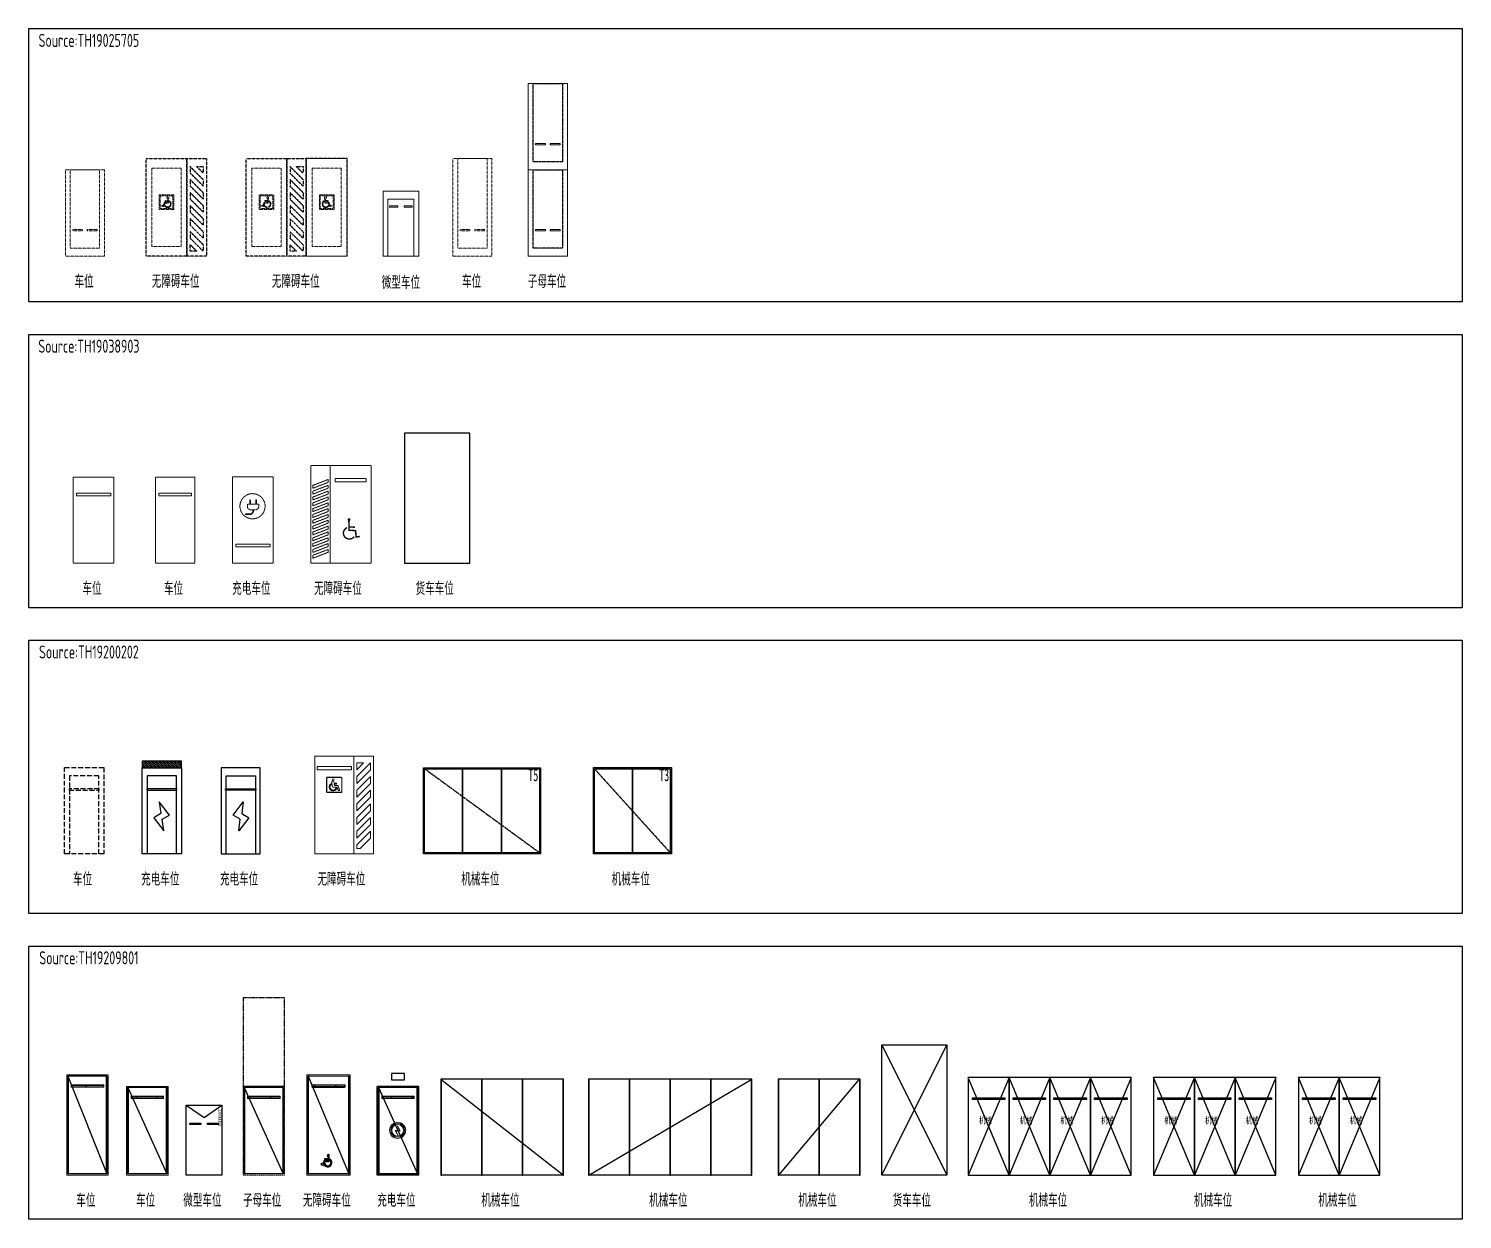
# Model space of a CAD drawing. Header units: millimetres. Extents: x 4401 to 92484, y 1885 to 582422.
# Drawn here: x 4401 to 92484, y 208592 to 281758 of the extents above; entities that cross this region are included whole.
import ezdxf
from ezdxf.enums import TextEntityAlignment as Align
from ezdxf.xclip import XClip

# ---------------------------------------------------------------- set-up
doc = ezdxf.new("R2010")
doc.units = ezdxf.units.MM
doc.header["$MEASUREMENT"] = 0
doc.header["$XCLIPFRAME"] = 2
for name, pattern in [('02-停车位$0$DASH', [0.35, 0.25, -0.1]), ('CENTER', [2, 1.25, -0.25, 0.25, -0.25]), ('DASH', [0.35, 0.25, -0.1]), ('HIDDEN', [0.375, 0.25, -0.125]), ('Overhead', [3.96875, 2.38125, -1.5875])]:
    doc.linetypes.add(name, pattern=pattern)
doc.layers.get('DEFPOINTS').update_dxf_attribs({"color": 8})
for name, color, linetype in [('$-0-1-充电车位', 155, 'Continuous'), ('$-0-2-平面车位', 150, 'Continuous'), ('$-0-2-机械车位 P5', 9, 'Continuous'), ('$-0-2-机械车位P3', 3, 'Continuous'), ('AD-NAME-ROOM', 9, 'Continuous'), ('AE-EQPM', 70, 'Continuous'), ('AE-EQPM-CAR-子母', 20, 'Continuous'), ('E-UNIV-NOTE', 6, 'Continuous'), ('充电桩', 47, 'Continuous'), ('充电车位', 8, 'Continuous'), ('垃圾货车', 31, 'Continuous'), ('子母', 6, 'Continuous'), ('平行普通', 3, 'Continuous'), ('微型小车', 152, 'Continuous'), ('无障碍', 11, 'Continuous'), ('普通车', 1, 'CENTER'), ('机械车位', 150, 'Continuous')]:
    doc.layers.add(name, color=color, linetype=linetype)
for name, color, linetype, lineweight in [('$-0-2-残疾人车位', 30, 'Continuous', 9), ('AE-EQPM-CAR-常规', 66, 'Continuous', 0), ('AE-EQPM-CAR-微型', 54, 'Continuous', 0), ('AE-EQPM-CAR-无障碍', 44, 'Continuous', 0), ('车位', 8, 'DASH', 0)]:
    doc.layers.add(name, color=color, linetype=linetype, lineweight=lineweight)
doc.layers.add('子车位', color=252, linetype='CENTER', plot=False)
doc.styles.get("Standard").update_dxf_attribs({"font": ''})
doc.styles.add('TH-STYLE1', font='Stfangso_0.ttf', dxfattribs={"width": 0.7})
doc.styles.add('TH-STYLE3', font='TSSDENG', dxfattribs={"width": 0.7, "bigfont": 'TSSDCHN'})
doc.styles.get('Standard').set_extended_font_data('SimSun')
pattern_1 = [(44.912, (-83532.2, 433119.55), (-635.41792, 637.37279), [])]
pattern_2 = [(224.989, (-5861551.5, -4305343.9), (636.2739, -636.5183), [])]
pattern_3 = [(45, (-75881.4, 430953.1), (-636.3961, 636.3961), [])]
pattern_4 = [(315, (4279890.5, -5802125.15), (636.3961, 636.3961), [])]
pattern_5 = [(225, (-5824532.1, -4295044), (636.3961, -636.3961), [])]
pattern_6 = [(225, (-5827032.1, -4295044), (636.3961, -636.3961), [])]
pattern_7 = [(225, (-5829532.1, -4295044), (636.3961, -636.3961), [])]
pattern_8 = [(315, (4264923.2, -5893273.3), (636.3961, 636.3961), [])]
pattern_9 = [(315, (4262423.2, -5893273.3), (636.3961, 636.3961), [])]

# ---------------------------------------------------------------- blocks, each defined once
blk = doc.blocks.new('02-停车位$0$car')
at = {"linetype": '02-停车位$0$DASH', "lineweight": 15, "ltscale": 20}
for points in [[(-1200, 0), (-1200, 5300), (1200, 5300), (1200, 0)], [(-150, 1630), (-150, 1550), (-750, 1550), (-750, 1630)], [(750, 1630), (750, 1550), (150, 1550), (150, 1630)]]:
    blk.add_lwpolyline(points, close=True, dxfattribs=at)
at = {"color": 251, "linetype": '02-停车位$0$DASH', "ltscale": 20}
blk.add_lwpolyline([(900, 500), (900, 5300), (-900, 5300), (-900, 500)], close=True, dxfattribs=at)
blk = doc.blocks.new('02-停车位$0$A$C614A45C8')
at = {"linetype": '02-停车位$0$DASH', "lineweight": 25, "ltscale": 20}
blk.add_lwpolyline([(6000, 0), (6000, 2500), (0, 2500), (0, 0)], close=True, dxfattribs=at)
at = {"linetype": '02-停车位$0$DASH', "ltscale": 20}
for points in [[(600, 2150), (5400, 2150), (5400, 350), (600, 350)], [(2240, 800), (2240, 1700), (3140, 1700), (3140, 800)], [(2300, 860), (2300, 1640), (3080, 1640), (3080, 860)]]:
    blk.add_lwpolyline(points, close=True, dxfattribs=at)
for points in [[(2462, 1168), (2590, 1178), (2590, 1340), (2635, 1340), (2635, 1182), (2692, 1186), (2692, 1384), (2900, 1471), (2873, 1534), (2915, 1552), (2959, 1448), (2737, 1354), (2737, 1144), (2406, 1119)], [(2588, 1099), (2637, 1103)], [(2846, 1366), (2904, 1391)]]:
    blk.add_lwpolyline(points, dxfattribs=at)
for centre, radius, start, end in [((2406, 1175), 56.5, 352.9906, 270), ((2794, 1194), 226, 204.81902, 60.75142), ((2794, 1194), 181, 210.26809, 72.95907)]:
    blk.add_arc(centre, radius, start, end, dxfattribs=at)
blk = doc.blocks.new('02-停车位$0$car_残障通道')
at = {"linetype": '02-停车位$0$DASH', "lineweight": 25, "ltscale": 20}
for p, q in [((-4700, 200), (-5500, 1000)), ((-5500, 1000), (-5100, 1000)), ((-4300, 200), (-5100, 1000)), ((-4700, 1000), (-4300, 1000)), ((-3900, 200), (-4700, 1000)), ((-3500, 200), (-4300, 1000)), ((-3900, 1000), (-3500, 1000)), ((-3100, 200), (-3900, 1000)), ((-2700, 200), (-3500, 1000)), ((-3100, 1000), (-2700, 1000)), ((-2300, 200), (-3100, 1000)), ((-1900, 200), (-2700, 1000)), ((-2300, 1000), (-1900, 1000)), ((-1500, 200), (-2300, 1000)), ((-1100, 200), (-1900, 1000)), ((-1500, 1000), (-1100, 1000)), ((-700, 200), (-1500, 1000)), ((-300, 200), (-1100, 1000)), ((-300, 1000), (-700, 1000)), ((-700, 1000), (-300, 600)), ((-300, 600), (-300, 1000)), ((-5500, 600), (-5500, 200)), ((-5100, 200), (-5500, 600)), ((-5500, 200), (-5100, 200)), ((-4700, 200), (-4300, 200)), ((-3900, 200), (-3500, 200)), ((-3100, 200), (-2700, 200)), ((-2300, 200), (-1900, 200)), ((-1500, 200), (-1100, 200)), ((-700, 200), (-300, 200))]:
    blk.add_line(p, q, dxfattribs=at)
blk.add_lwpolyline([(0, 0), (0, 1200), (-6000, 1200), (-6000, 0)], close=True, dxfattribs=at)
blk = doc.blocks.new('02-停车位$0$无障碍停车')
at = {"rotation": 270}
for name, p in [('02-停车位$0$car_残障通道', (0, -6000)), ('02-停车位$0$A$C614A45C8', (1200, 0))]:
    blk.add_blockref(name, p, dxfattribs=at)
blk = doc.blocks.new('02-停车位$0$car_mini')
at = {"ltscale": 20}
for points in [[(-1100, 0), (1100, 0), (1100, -4000), (-1100, -4000)], [(-200, -990), (-200, -910), (-700, -910), (-700, -990)], [(700, -990), (700, -910), (200, -910), (200, -990)]]:
    blk.add_lwpolyline(points, close=True, dxfattribs=at)
at = {"color": 251, "ltscale": 20}
blk.add_lwpolyline([(-800, -4000), (-800, -500), (800, -500), (800, -4000)], close=True, dxfattribs=at)
blk = doc.blocks.new('ew31351')
at = {"linetype": '02-停车位$0$DASH', "ltscale": 20}
for points in [[(-1200, 0), (-1200, 6000), (1200, 6000), (1200, 0)], [(900, 500), (900, 6000), (-900, 6000), (-900, 500)]]:
    blk.add_lwpolyline(points, close=True, dxfattribs=at)
at = {"linetype": '02-停车位$0$DASH', "lineweight": 15, "ltscale": 20}
for points in [[(-150, 1630), (-150, 1550), (-750, 1550), (-750, 1630)], [(750, 1630), (750, 1550), (150, 1550), (150, 1630)]]:
    blk.add_lwpolyline(points, close=True, dxfattribs=at)
blk = doc.blocks.new('4213')
at = {"linetype": 'Continuous', "lineweight": 15, "ltscale": 20}
for points in [[(-1200, 0), (-1200, 5300), (1200, 5300), (1200, 0)], [(-150, 1630), (-150, 1550), (-750, 1550), (-750, 1630)], [(750, 1630), (750, 1550), (150, 1550), (150, 1630)], [(-1200, -5300), (-1200, 0), (1200, 0), (1200, -5300)], [(-150, -3670), (-150, -3750), (-750, -3750), (-750, -3670)], [(750, -3670), (750, -3750), (150, -3750), (150, -3670)]]:
    blk.add_lwpolyline(points, close=True, dxfattribs=at)
at = {"linetype": 'HIDDEN', "ltscale": 20}
for points in [[(900, 500), (900, 5300), (-900, 5300), (-900, 500)], [(900, -4800), (900, 0), (-900, 0), (-900, -4800)]]:
    blk.add_lwpolyline(points, close=True, dxfattribs=at)
blk = doc.blocks.new('A$C5B3E74F9')
at = {"layer": 'AE-EQPM-CAR-无障碍', "xscale": -1, "rotation": 359.9999999998743}
blk.add_blockref('02-停车位$0$无障碍停车', (3700, 6000), dxfattribs=at)
at = {"layer": 'AE-EQPM-CAR-无障碍'}
ref = blk.add_blockref('02-停车位$0$无障碍停车', (2500, 6000), dxfattribs=at)
XClip(ref).set_block_clipping_path([(1199.9999999868, -5999.9999998362), (3700, 0.0000001675)])
blk = doc.blocks.new('平面车位')
at = {"layer": '$-0-2-平面车位', "linetype": 'DASH', "ltscale": 1200}
for p, q in [((1003731, -62680), (1003731, -57380)), ((1003731, -57380), (1006131, -57380)), ((1006131, -57380), (1006131, -62680)), ((1006131, -62680), (1003731, -62680))]:
    blk.add_line(p, q, dxfattribs=at)
at = {"layer": '$-0-2-平面车位', "color": 9, "linetype": 'ByBlock', "ltscale": 1200}
for p, q in [((1005831, -57880), (1004031, -57880)), ((1004031, -57880), (1004031, -62680)), ((1005831, -62680), (1005831, -57880)), ((1005856, -58680), (1004006, -58680)), ((1004006, -58680), (1004006, -58772)), ((1004006, -58772), (1005856, -58772)), ((1005856, -58772), (1005856, -58680))]:
    blk.add_line(p, q, dxfattribs=at)
blk = doc.blocks.new('cd1')
at = {"layer": '$-0-1-充电车位'}
blk.add_lwpolyline([(2479, 1261), (2226, 1696), (1414, 1076), (2130, 1172), (2383, 737), (3195, 1357)], close=True, dxfattribs=at)
at = {"layer": '$-0-2-平面车位'}
for p, q in [((0, 0), (0, 2400)), ((0, 2400), (5300, 2400)), ((5300, 2400), (5300, 0)), ((5300, 0), (0, 0))]:
    blk.add_line(p, q, dxfattribs=at)
at = {"layer": '$-0-2-平面车位', "color": 9, "linetype": 'ByBlock', "ltscale": 1200}
for p, q in [((4800, 2100), (0, 2100)), ((4000, 2125), (3908, 2125)), ((3908, 2125), (3908, 275)), ((4000, 275), (4000, 2125)), ((4800, 300), (4800, 2100)), ((0, 300), (4800, 300)), ((3908, 275), (4000, 275))]:
    blk.add_line(p, q, dxfattribs=at)
blk = doc.blocks.new('cdcw1')
at = {"layer": '充电桩'}
h = blk.add_hatch(dxfattribs=at)
h.set_pattern_fill('ANSI31', color=8, scale=50)
h.set_pattern_definition([(45, (11173.66, -11045.83), (-56.1266, 56.1266), [])])
h.paths.add_polyline_path([(0, 400), (2400, 400), (2400, 0), (0, 0)])
at = {"layer": '充电桩', "color": 8}
blk.add_lwpolyline([(0, 400), (2400, 400), (2400, 0), (0, 0)], close=True, dxfattribs=at)
at = {"layer": '$-0-2-平面车位', "xscale": -1, "rotation": 270}
blk.add_blockref('cd1', (0, -5300), dxfattribs=at)
blk = doc.blocks.new('A$C1132549E')
for p, q in [((-3700, 6000), (-2500, 6000)), ((-3700, 6000), (-3700, 0)), ((-3520, 5170), (-3520, 5590)), ((-3520, 5590), (-2680, 4750)), ((-2680, 5170), (-3100, 5590)), ((-3100, 5590), (-2680, 5590)), ((-2680, 5590), (-2680, 5170)), ((-2500, 6000), (-2500, 0)), ((-2500, 6000), (-2500, 0)), ((-100, 6000), (-2500, 6000)), ((-2353, 5160), (-2353, 5370)), ((-2353, 5370), (-248, 5370)), ((-248, 5370), (-248, 5160)), ((-100, 6000), (-100, 0)), ((-2680, 4330), (-3520, 5170)), ((-3520, 4330), (-3520, 4750)), ((-3520, 4750), (-2680, 3910)), ((-2680, 4750), (-2680, 4330)), ((-248, 5160), (-2353, 5160)), ((-1773, 3821), (-1773, 4661)), ((-1754, 3821), (-1754, 4661)), ((-1720, 4714), (-880, 4714)), ((-1720, 4695), (-880, 4695)), ((-1286, 4348), (-1276, 4424)), ((-1174, 4156), (-1141, 4406)), ((-846, 4661), (-846, 3821)), ((-828, 4661), (-828, 3821)), ((-2680, 3490), (-3520, 4330)), ((-3520, 3490), (-3520, 3910)), ((-3520, 3910), (-2680, 3070)), ((-2680, 3910), (-2680, 3490)), ((-880, 3788), (-1720, 3788)), ((-880, 3769), (-1720, 3769)), ((-1534, 4176), (-1618, 3941)), ((-1471, 4111), (-1540, 3914)), ((-1485, 4211), (-1304, 4211)), ((-1471, 4111), (-1226, 4111)), ((-1466, 4090), (-1414, 4090)), ((-1412, 4348), (-1286, 4348)), ((-1412, 4280), (-1295, 4280)), ((-1304, 4211), (-1295, 4280)), ((-1129, 4334), (-1136, 4279)), ((-2680, 2650), (-3520, 3490)), ((-3520, 2650), (-3520, 3070)), ((-3520, 3070), (-2680, 2230)), ((-2680, 1810), (-3520, 2650)), ((-2680, 3070), (-2680, 2650)), ((-3520, 1810), (-3520, 2230)), ((-3520, 2230), (-2680, 1390)), ((-2680, 970), (-3520, 1810)), ((-2680, 2230), (-2680, 1810)), ((-3520, 970), (-3520, 1390)), ((-3520, 1390), (-2680, 550)), ((-2890, 340), (-3520, 970)), ((-2680, 1390), (-2680, 970)), ((-2680, 340), (-2890, 340)), ((-2680, 550), (-2680, 340)), ((-100, 0), (-2500, 0)), ((-2500, 0), (-3700, 0))]:
    blk.add_line(p, q)
for centre, major_axis, start_param, end_param in [((-1720, 4661), (37.1, 37.1), 0.785398, 2.356194), ((-1720, 4661), (-23.8, 23.8), -0.785399, 0.785398), ((-1231, 4557), (-45.7, 45.7), 3.141592300569748, 9.424777607749334), ((-1208, 4415), (-48.3, 48.3), 3.796091, 6.937683), ((-880, 4661), (-37.1, 37.1), 3.92699, 5.497787), ((-880, 4661), (23.8, 23.8), 5.497787, 7.068583), ((-1720, 3821), (37.1, 37.1), 2.356194, 3.92699), ((-1720, 3821), (23.8, 23.8), 2.356194, 3.92699), ((-1579, 3927), (-29, 29), 0.445059, 3.586651), ((-1485, 4159), (-37.1, 37.1), -0.785399, 0.445059), ((-1225, 4111), (172, 172), 2.442883, 6.662772), ((-1412, 4314), (-24.1, 24.1), -0.785399, 2.356194), ((-1225, 4111), (134, 134), 2.466917, 6.583898), ((-1226, 4163), (-37.1, 37.1), 2.356194, 3.796091), ((-880, 3821), (37.1, 37.1), 3.92699, 5.497787), ((-880, 3821), (-23.8, 23.8), 2.356194, 3.92699)]:
    blk.add_ellipse(centre, major_axis=major_axis, ratio=1, start_param=start_param, end_param=end_param)
blk = doc.blocks.new('机械车位 P5')
at = {"linetype": 'DASH', "ltscale": 3}
blk.add_line((7125, 75), (75, 5225), dxfattribs=at)
for points in [[(0, 5300), (7200, 5300), (7200, 0), (0, 0)], [(75, 5225), (2400, 5225), (2400, 75), (75, 75)], [(2400, 5225), (4800, 5225), (4800, 75), (2400, 75)], [(4800, 5225), (7125, 5225), (7125, 75), (4800, 75)]]:
    blk.add_lwpolyline(points, close=True)
at = {"width": 0.6}
blk.add_text('T5', height=750, dxfattribs=at).set_placement((6447, 4474))
blk = doc.blocks.new('A$C2024170E')
at = {"linetype": 'DASH', "ltscale": 3}
blk.add_line((3250, -2226), (-1400, 2924), dxfattribs=at)
for points in [[(-1475, 2999), (3325, 2999), (3325, -2301), (-1475, -2301)], [(-1400, 2924), (925, 2924), (925, -2226), (-1400, -2226)], [(925, 2924), (3250, 2924), (3250, -2226), (925, -2226)]]:
    blk.add_lwpolyline(points, close=True)
at = {"width": 0.6}
blk.add_text('T3', height=750, dxfattribs=at).set_placement((2572, 2173))
blk = doc.blocks.new('WZA')
at = {"layer": '无障碍', "lineweight": 5}
h = blk.add_hatch(dxfattribs=at)
h.set_pattern_fill('FP_392', color=256, angle=-180, style=0, pattern_type=2)
h.set_pattern_definition(pattern_1)
h.paths.add_polyline_path([(-5919696, -3852946), (-5919656, -3852946), (-5919656, -3846946), (-5919696, -3846946), (-5919696, -3851262)], flags=0)
h = blk.add_hatch(dxfattribs=at)
h.set_pattern_fill('FP_392', color=256, angle=-180, style=0, pattern_type=2)
h.set_pattern_definition(pattern_1)
h.paths.add_polyline_path([(-5917196, -3852946), (-5917156, -3852946), (-5917156, -3846946), (-5917196, -3846946), (-5917196, -3852566)], flags=0)
h = blk.add_hatch(dxfattribs=at)
h.set_pattern_fill('FP_393', color=256, angle=-180, style=0, pattern_type=2)
h.set_pattern_definition([(8.691, (-83532.22, -3749074.52), (578.1084084, 282.978651), [])])
h.paths.add_polyline_path([(-5919426, -3847494), (-5917426, -3847494), (-5917426, -3847471), (-5919426, -3847471)], flags=0)
h = blk.add_hatch(dxfattribs=at)
h.set_pattern_fill('FP_392', color=256, angle=-180, style=0, pattern_type=2)
h.set_pattern_definition(pattern_1)
h.paths.add_polyline_path([(-5919426, -3847598), (-5917426, -3847598), (-5917426, -3847494), (-5919426, -3847494)], flags=0)
h = blk.add_hatch(dxfattribs=at)
h.set_pattern_fill('FP_391', color=256, angle=-180, style=0, pattern_type=2)
h.set_pattern_definition([(8.691, (-83532.22, -3745775.1), (578.1084084, 282.978651), [])])
h.paths.add_polyline_path([(-5919426, -3847621), (-5917426, -3847621), (-5917426, -3847598), (-5919426, -3847598)], flags=0)
h = blk.add_hatch(dxfattribs=at)
h.set_pattern_fill('FP_390', color=256, angle=-180, style=0, pattern_type=2)
h.set_pattern_definition(pattern_1)
h.paths.add_polyline_path([(-5918454, -3852518), (-5918398, -3852509), (-5918345, -3852489), (-5918298, -3852457), (-5918259, -3852416), (-5918230, -3852368), (-5918212, -3852314), (-5918207, -3852258), (-5918214, -3852201), (-5918233, -3852148), (-5918263, -3852100), (-5918303, -3852060), (-5918351, -3852030), (-5918357, -3852106), (-5918322, -3852137), (-5918296, -3852175), (-5918280, -3852219), (-5918275, -3852265), (-5918282, -3852311), (-5918300, -3852354), (-5918328, -3852391), (-5918363, -3852421), (-5918406, -3852440), (-5918451, -3852449), (-5918498, -3852446), (-5918542, -3852433), (-5918582, -3852408), (-5918614, -3852375), (-5918637, -3852335), (-5918650, -3852290), (-5918689, -3852385), (-5918656, -3852432), (-5918614, -3852470), (-5918565, -3852497), (-5918511, -3852514)], flags=0)
h.paths.add_polyline_path([(-5918747, -3852435), (-5918647, -3852190), (-5918400, -3852190), (-5918375, -3851858), (-5918366, -3851832), (-5918369, -3851804), (-5918383, -3851780), (-5918405, -3851764), (-5918433, -3851758), (-5918460, -3851764), (-5918482, -3851781), (-5918495, -3851805), (-5918497, -3851833), (-5918488, -3851859), (-5918469, -3851879), (-5918443, -3851889), (-5918452, -3852016), (-5918661, -3852016), (-5918661, -3852078), (-5918457, -3852078), (-5918461, -3852125), (-5918691, -3852125), (-5918783, -3852351), (-5918868, -3852317), (-5918889, -3852378)], flags=0)
for p, q in [((-5919751, -3846871), (-5919751, -3853021)), ((-5919751, -3846871), (-5917101, -3846871)), ((-5917176, -3846946), (-5919676, -3846946)), ((-5917101, -3853021), (-5917101, -3846871)), ((-5917426, -3847471), (-5919426, -3847471)), ((-5919751, -3853021), (-5917101, -3853021))]:
    blk.add_line(p, q, dxfattribs=at)
at = {"layer": '无障碍'}
for p, q in [((-5919656, -3846946), (-5919696, -3846946)), ((-5919696, -3846946), (-5919696, -3852946)), ((-5919676, -3846946), (-5917176, -3852946)), ((-5919656, -3852946), (-5919656, -3846946)), ((-5917156, -3846946), (-5917196, -3846946)), ((-5917196, -3846946), (-5917196, -3852946)), ((-5917156, -3852946), (-5917156, -3846946)), ((-5919426, -3847494), (-5919426, -3847471)), ((-5919426, -3847598), (-5919426, -3847494)), ((-5917426, -3847494), (-5919426, -3847494)), ((-5919426, -3847621), (-5919426, -3847598)), ((-5917426, -3847598), (-5919426, -3847598)), ((-5919426, -3847621), (-5917426, -3847621)), ((-5917426, -3847471), (-5917426, -3847494)), ((-5917426, -3847494), (-5917426, -3847598)), ((-5917426, -3847598), (-5917426, -3847621)), ((-5918400, -3852190), (-5918375, -3851858)), ((-5918868, -3852317), (-5918889, -3852378)), ((-5918889, -3852378), (-5918747, -3852435)), ((-5918783, -3852351), (-5918868, -3852317)), ((-5918691, -3852125), (-5918783, -3852351)), ((-5918747, -3852435), (-5918647, -3852190)), ((-5918461, -3852125), (-5918691, -3852125)), ((-5918650, -3852290), (-5918689, -3852385)), ((-5918452, -3852016), (-5918661, -3852016)), ((-5918661, -3852016), (-5918661, -3852078)), ((-5918661, -3852078), (-5918457, -3852078)), ((-5918647, -3852190), (-5918400, -3852190)), ((-5918457, -3852078), (-5918461, -3852125)), ((-5918443, -3851889), (-5918452, -3852016)), ((-5918351, -3852030), (-5918357, -3852106)), ((-5919696, -3852946), (-5919656, -3852946)), ((-5917176, -3852946), (-5919676, -3852946)), ((-5917196, -3852946), (-5917156, -3852946))]:
    blk.add_line(p, q, dxfattribs=at)
for centre, radius, start, end in [((-5918432, -3851824), 66, 329.32229, 260.47039), ((-5918464, -3852261), 257, 208.99194, 63.90598), ((-5918464, -3852261), 189, 189.02057, 55.31579)]:
    blk.add_arc(centre, radius, start, end, dxfattribs=at)
blk = doc.blocks.new('PINGXING')
at = {"layer": '平行普通', "linetype": 'ByBlock', "lineweight": 5}
h = blk.add_hatch(dxfattribs=at)
h.set_pattern_fill('FP_323', color=256, style=0, pattern_type=2)
h.set_pattern_definition([(188.695, (-5861551.53, -102934.08), (636.379102, -97.326233), [])])
h.paths.add_polyline_path([(-5924865, -3841157), (-5922865, -3841157), (-5922865, -3841181), (-5924865, -3841181)], flags=0)
h = blk.add_hatch(dxfattribs=at)
h.set_pattern_fill('FP_322', color=256, style=0, pattern_type=2)
h.set_pattern_definition(pattern_2)
h.paths.add_polyline_path([(-5924865, -3841181), (-5922865, -3841181), (-5922865, -3841284), (-5924865, -3841284)], flags=0)
h = blk.add_hatch(dxfattribs=at)
h.set_pattern_fill('FP_321', color=256, style=0, pattern_type=2)
h.set_pattern_definition([(188.695, (-5861551.53, -99634.67), (636.379102, -97.326233), [])])
h.paths.add_polyline_path([(-5924865, -3841284), (-5922865, -3841284), (-5922865, -3841307), (-5924865, -3841307)], flags=0)
for p, q in [((-5925140, -3840557), (-5925140, -3846707)), ((-5922590, -3840557), (-5925140, -3840557)), ((-5922590, -3846707), (-5922590, -3840557)), ((-5925140, -3846707), (-5922590, -3846707))]:
    blk.add_line(p, q, dxfattribs=at)
at = {"layer": '平行普通', "linetype": 'ByBlock'}
for p, q in [((-5925085, -3846632), (-5925085, -3840632)), ((-5925085, -3840632), (-5925045, -3840632)), ((-5925065, -3840632), (-5922665, -3846632)), ((-5922665, -3840632), (-5925065, -3840632)), ((-5925045, -3840632), (-5925045, -3846632)), ((-5924865, -3841157), (-5924865, -3841181)), ((-5924865, -3841157), (-5922865, -3841157)), ((-5924865, -3841181), (-5924865, -3841284)), ((-5924865, -3841181), (-5922865, -3841181)), ((-5924865, -3841284), (-5924865, -3841307)), ((-5924865, -3841284), (-5922865, -3841284)), ((-5922865, -3841181), (-5922865, -3841157)), ((-5922865, -3841284), (-5922865, -3841181)), ((-5922865, -3841307), (-5922865, -3841284)), ((-5922685, -3846632), (-5922685, -3840632)), ((-5922685, -3840632), (-5922645, -3840632)), ((-5922645, -3840632), (-5922645, -3846632)), ((-5922865, -3841307), (-5924865, -3841307)), ((-5925045, -3846632), (-5925085, -3846632)), ((-5922665, -3846632), (-5925065, -3846632)), ((-5922645, -3846632), (-5922685, -3846632))]:
    blk.add_line(p, q, dxfattribs=at)
blk = doc.blocks.new('普通车')
at = {"layer": '普通车', "linetype": 'ByBlock', "lineweight": 5}
h = blk.add_hatch(dxfattribs=at)
h.set_pattern_fill('FP_323', color=256, style=0, pattern_type=2)
h.set_pattern_definition([(188.695, (-5861551.53, -102934.08), (636.379102, -97.326233), [])])
h.paths.add_polyline_path([(-5924865, -3841157), (-5922865, -3841157), (-5922865, -3841181), (-5924865, -3841181)], flags=0)
h = blk.add_hatch(dxfattribs=at)
h.set_pattern_fill('FP_322', color=256, style=0, pattern_type=2)
h.set_pattern_definition(pattern_2)
h.paths.add_polyline_path([(-5924865, -3841181), (-5922865, -3841181), (-5922865, -3841284), (-5924865, -3841284)], flags=0)
h = blk.add_hatch(dxfattribs=at)
h.set_pattern_fill('FP_321', color=256, style=0, pattern_type=2)
h.set_pattern_definition([(188.695, (-5861551.53, -99634.67), (636.379102, -97.326233), [])])
h.paths.add_polyline_path([(-5924865, -3841284), (-5922865, -3841284), (-5922865, -3841307), (-5924865, -3841307)], flags=0)
for p, q in [((-5925140, -3840557), (-5925140, -3846007)), ((-5922590, -3840557), (-5925140, -3840557)), ((-5922590, -3846007), (-5922590, -3840557)), ((-5925140, -3846007), (-5922590, -3846007))]:
    blk.add_line(p, q, dxfattribs=at)
at = {"layer": '普通车', "linetype": 'ByBlock'}
for p, q in [((-5925085, -3845932), (-5925085, -3840632)), ((-5925085, -3840632), (-5925045, -3840632)), ((-5925065, -3840632), (-5922665, -3845932)), ((-5922665, -3840632), (-5925065, -3840632)), ((-5925045, -3840632), (-5925045, -3845932)), ((-5924865, -3841157), (-5924865, -3841181)), ((-5924865, -3841157), (-5922865, -3841157)), ((-5924865, -3841181), (-5924865, -3841284)), ((-5924865, -3841181), (-5922865, -3841181)), ((-5924865, -3841284), (-5924865, -3841307)), ((-5924865, -3841284), (-5922865, -3841284)), ((-5922865, -3841181), (-5922865, -3841157)), ((-5922865, -3841284), (-5922865, -3841181)), ((-5922865, -3841307), (-5922865, -3841284)), ((-5922685, -3845932), (-5922685, -3840632)), ((-5922685, -3840632), (-5922645, -3840632)), ((-5922645, -3840632), (-5922645, -3845932)), ((-5922865, -3841307), (-5924865, -3841307)), ((-5925045, -3845932), (-5925085, -3845932)), ((-5922665, -3845932), (-5925065, -3845932)), ((-5922645, -3845932), (-5922685, -3845932))]:
    blk.add_line(p, q, dxfattribs=at)
blk = doc.blocks.new('chewei1')
at = {"layer": '微型小车'}
for points in [[(0, 0), (2200, 0), (2200, -4300), (0, -4300)], [(897, -1197), (236, -1197), (236, -1100), (897, -1100)], [(1303, -1100), (1964, -1100), (1964, -1197), (1303, -1197)]]:
    blk.add_lwpolyline(points, close=True, dxfattribs=at)
blk.add_lwpolyline([(0, 0), (1100, -770), (2200, 0)], dxfattribs=at)
at = {"layer": 'DEFPOINTS', "style": 'TH-STYLE1', "width": 0.7}
blk.add_text('2200X4300', height=200, rotation=270.00189, dxfattribs=at).set_placement((1964, -255))
blk = doc.blocks.new('ZIMU')
at = {"layer": '子母', "lineweight": 5}
h = blk.add_hatch(dxfattribs=at)
h.set_pattern_fill('FP_461', color=256, angle=180, style=0, pattern_type=2)
h.set_pattern_definition([(8.696, (162776.23, -3696302.53), (-636.415085, 97.3210105), [])])
h.paths.add_polyline_path([(-5707586, -3794489), (-5707586, -3794466), (-5709586, -3794466), (-5709586, -3794489), (-5709078, -3794489)], flags=0)
h = blk.add_hatch(dxfattribs=at)
h.set_pattern_fill('FP_462', color=256, angle=180, style=0, pattern_type=2)
h.set_pattern_definition([(45.011, (162776.2, 476167.75), (-636.51827, 636.27391), [])])
h.paths.add_polyline_path([(-5707586, -3794593), (-5707586, -3794489), (-5709586, -3794489), (-5709586, -3794593), (-5709078, -3794593)], flags=0)
h = blk.add_hatch(dxfattribs=at)
h.set_pattern_fill('FP_463', color=256, angle=180, style=0, pattern_type=2)
h.set_pattern_definition([(8.696, (162776.23, -3693003.11), (-636.415085, 97.3210105), [])])
h.paths.add_polyline_path([(-5707586, -3794616), (-5707586, -3794593), (-5709586, -3794593), (-5709586, -3794616), (-5709078, -3794616)], flags=0)
at = {"layer": '子母', "linetype": 'Overhead', "lineweight": 5}
for p, q in [((-5709861, -3795216), (-5709861, -3789766)), ((-5709861, -3789766), (-5707311, -3789766)), ((-5707311, -3789766), (-5707311, -3795216))]:
    blk.add_line(p, q, dxfattribs=at)
at = {"layer": '子母'}
for p, q in [((-5709766, -3789841), (-5709806, -3789841)), ((-5709806, -3789841), (-5709806, -3795141)), ((-5709786, -3795141), (-5707386, -3789841)), ((-5707386, -3789841), (-5709786, -3789841)), ((-5709766, -3795141), (-5709766, -3789841)), ((-5707366, -3789841), (-5707406, -3789841)), ((-5707406, -3789841), (-5707406, -3795141)), ((-5707366, -3795141), (-5707366, -3789841)), ((-5709586, -3794489), (-5709586, -3794466)), ((-5707586, -3794466), (-5709586, -3794466)), ((-5709586, -3794593), (-5709586, -3794489)), ((-5709586, -3794489), (-5707586, -3794489)), ((-5709586, -3794616), (-5709586, -3794593)), ((-5709586, -3794593), (-5707586, -3794593)), ((-5707586, -3794466), (-5707586, -3794489)), ((-5707586, -3794489), (-5707586, -3794593)), ((-5707586, -3794593), (-5707586, -3794616)), ((-5707311, -3795216), (-5709861, -3795216)), ((-5709806, -3795141), (-5709766, -3795141)), ((-5707386, -3795141), (-5709786, -3795141)), ((-5709586, -3794616), (-5707586, -3794616)), ((-5707406, -3795141), (-5707366, -3795141))]:
    blk.add_line(p, q, dxfattribs=at)
at = {"layer": '子车位'}
blk.add_lwpolyline([(-5709861, -3795216), (-5707312, -3795216), (-5707312, -3800667), (-5709861, -3800667)], close=True, dxfattribs=at)
blk = doc.blocks.new('CD')
at = {"layer": '充电车位', "lineweight": 5}
h = blk.add_hatch(dxfattribs=at)
h.set_pattern_fill('FP_201', color=256, angle=-90, style=0, pattern_type=2)
h.set_pattern_definition(pattern_3)
h.paths.add_polyline_path([(-5891140, -3860811), (-5885840, -3860811), (-5885840, -3860771), (-5891140, -3860771)], flags=0)
h = blk.add_hatch(dxfattribs=at)
h.set_pattern_fill('FP_200', color=256, angle=-90, style=0, pattern_type=2)
h.set_pattern_definition([(81.305, (-5748886.65, 430953.08), (-97.328757, 636.395674), [])])
h.paths.add_polyline_path([(-5886492, -3862991), (-5886492, -3860991), (-5886515, -3860991), (-5886515, -3862991)], flags=0)
h = blk.add_hatch(dxfattribs=at)
h.set_pattern_fill('FP_201', color=256, angle=-90, style=0, pattern_type=2)
h.set_pattern_definition(pattern_3)
h.paths.add_polyline_path([(-5886492, -3862991), (-5886389, -3862991), (-5886389, -3860991), (-5886492, -3860991), (-5886492, -3862386)], flags=0)
h = blk.add_hatch(dxfattribs=at)
h.set_pattern_fill('FP_202', color=256, angle=-90, style=0, pattern_type=2)
h.set_pattern_definition([(81.305, (-5752186.06, 430953.08), (-97.328757, 636.395674), [])])
h.paths.add_polyline_path([(-5886389, -3862991), (-5886365, -3862991), (-5886365, -3860991), (-5886389, -3860991), (-5886389, -3862386)], flags=0)
h = blk.add_hatch(dxfattribs=at)
h.set_pattern_fill('FP_201', color=256, angle=-90, style=0, pattern_type=2)
h.set_pattern_definition(pattern_3)
h.paths.add_polyline_path([(-5891140, -3863211), (-5885840, -3863211), (-5885840, -3863171), (-5891140, -3863171)], flags=0)
at = {"layer": '充电车位'}
for p, q in [((-5891215, -3860716), (-5891215, -3863266)), ((-5891215, -3860716), (-5885765, -3860716)), ((-5885840, -3860771), (-5891140, -3860771)), ((-5891140, -3860771), (-5891140, -3860811)), ((-5885840, -3863191), (-5891140, -3860791)), ((-5891140, -3860791), (-5891140, -3863191)), ((-5891140, -3860811), (-5885840, -3860811)), ((-5886515, -3860991), (-5886492, -3860991)), ((-5886515, -3860991), (-5886515, -3862991)), ((-5886492, -3860991), (-5886389, -3860991)), ((-5886492, -3862991), (-5886492, -3860991)), ((-5886389, -3860991), (-5886365, -3860991)), ((-5886389, -3862991), (-5886389, -3860991)), ((-5886365, -3862991), (-5886365, -3860991)), ((-5885840, -3860811), (-5885840, -3860771)), ((-5885840, -3860791), (-5885840, -3863191)), ((-5885765, -3860716), (-5885765, -3863266)), ((-5885365, -3861591), (-5884965, -3861591)), ((-5885365, -3862391), (-5885365, -3861591)), ((-5884965, -3862391), (-5885365, -3862391)), ((-5884965, -3861591), (-5884965, -3862391)), ((-5891215, -3863266), (-5885765, -3863266)), ((-5885840, -3863171), (-5891140, -3863171)), ((-5891140, -3863171), (-5891140, -3863211)), ((-5891140, -3863211), (-5885840, -3863211)), ((-5886492, -3862991), (-5886515, -3862991)), ((-5886389, -3862991), (-5886492, -3862991)), ((-5886365, -3862991), (-5886389, -3862991)), ((-5885840, -3863211), (-5885840, -3863171))]:
    blk.add_line(p, q, dxfattribs=at)
at = {"layer": '充电车位', "lineweight": 15}
for p, q in [((-5888795, -3861985), (-5888467, -3862161)), ((-5888488, -3862117), (-5888795, -3861985)), ((-5888197, -3862015), (-5888488, -3861868)), ((-5888488, -3861868), (-5888488, -3862117)), ((-5888467, -3861901), (-5888197, -3862015)), ((-5888467, -3862161), (-5888467, -3861901))]:
    blk.add_line(p, q, dxfattribs=at)
for radius in [494, 427, 359]:
    blk.add_circle((-5888467, -3862014), radius, dxfattribs=at)
blk = doc.blocks.new('Mechanical Carpark Lot - 90__2500x5900 Mechanical-V97-地下四层平面图')
at = {"layer": '机械车位', "lineweight": 5}
h = blk.add_hatch(dxfattribs=at)
h.set_pattern_fill('FP_164', color=256, style=0, pattern_type=2)
h.set_pattern_definition(pattern_4)
h.paths.add_polyline_path([(-1671, 0), (-1631, 0), (-1631, 5900), (-1671, 5900)], flags=0)
h = blk.add_hatch(dxfattribs=at)
h.set_pattern_fill('FP_164', color=256, style=0, pattern_type=2)
h.set_pattern_definition(pattern_4)
h.paths.add_polyline_path([(829, 0), (869, 0), (869, 5900), (829, 5900)], flags=0)
at = {"layer": '机械车位'}
for p, q in [((-1631, 5900), (-1671, 5900)), ((-1671, 5900), (-1671, 0)), ((-1651, 5900), (849, 5900)), ((-1631, 0), (-1631, 5900)), ((869, 5900), (829, 5900)), ((829, 5900), (829, 0)), ((869, 0), (869, 5900)), ((-1671, 0), (-1631, 0)), ((829, 0), (869, 0)), ((-1651, 0), (849, 0))]:
    blk.add_line(p, q, dxfattribs=at)
blk = doc.blocks.new('A$C504A4FB9')
at = {"layer": '机械车位'}
blk.add_line((5900, 0), (0, -7540), dxfattribs=at)
at = {"layer": '机械车位', "rotation": 89.99992349029577}
for p in [(5900, -869), (5900, -3369), (5900, -5869)]:
    blk.add_blockref('Mechanical Carpark Lot - 90__2500x5900 Mechanical-V97-地下四层平面图', p, dxfattribs=at)
blk = doc.blocks.new('Mechanical Carpark Lot - 90__2500x5900 Mechanical-V73-地下四层平面图')
at = {"layer": '机械车位', "lineweight": 5}
h = blk.add_hatch(dxfattribs=at)
h.set_pattern_fill('FP_125', color=256, style=0, pattern_type=2)
h.set_pattern_definition(pattern_5)
h.paths.add_polyline_path([(-1631, 0), (-1671, 0), (-1671, -5900), (-1631, -5900), (-1631, -1827)], flags=0)
h = blk.add_hatch(dxfattribs=at)
h.set_pattern_fill('FP_125', color=256, style=0, pattern_type=2)
h.set_pattern_definition(pattern_5)
h.paths.add_polyline_path([(869, 0), (829, 0), (829, -5900), (869, -5900), (869, -1827)], flags=0)
at = {"layer": '机械车位'}
for p, q in [((-1671, 0), (-1671, -5900)), ((-1631, 0), (-1671, 0)), ((-1651, 0), (849, 0)), ((-1631, -5900), (-1631, 0)), ((829, 0), (829, -5900)), ((869, 0), (829, 0)), ((869, -5900), (869, 0)), ((-1671, -5900), (-1631, -5900)), ((-1651, -5900), (849, -5900)), ((829, -5900), (869, -5900))]:
    blk.add_line(p, q, dxfattribs=at)
blk = doc.blocks.new('Mechanical Carpark Lot - 90__2500x5900 Mechanical-V74-地下四层平面图')
at = {"layer": '机械车位', "lineweight": 5}
h = blk.add_hatch(dxfattribs=at)
h.set_pattern_fill('FP_126', color=256, style=0, pattern_type=2)
h.set_pattern_definition(pattern_6)
h.paths.add_polyline_path([(-1631, 0), (-1671, 0), (-1671, -5900), (-1631, -5900), (-1631, -1827)], flags=0)
h = blk.add_hatch(dxfattribs=at)
h.set_pattern_fill('FP_126', color=256, style=0, pattern_type=2)
h.set_pattern_definition(pattern_6)
h.paths.add_polyline_path([(869, 0), (829, 0), (829, -5900), (869, -5900), (869, -1827)], flags=0)
at = {"layer": '机械车位'}
for p, q in [((-1671, 0), (-1671, -5900)), ((-1631, 0), (-1671, 0)), ((-1651, 0), (849, 0)), ((-1631, -5900), (-1631, 0)), ((829, 0), (829, -5900)), ((869, 0), (829, 0)), ((869, -5900), (869, 0)), ((-1671, -5900), (-1631, -5900)), ((-1651, -5900), (849, -5900)), ((829, -5900), (869, -5900))]:
    blk.add_line(p, q, dxfattribs=at)
blk = doc.blocks.new('Mechanical Carpark Lot - 90__2500x5900 Mechanical-V75-地下四层平面图')
at = {"layer": '机械车位', "lineweight": 5}
h = blk.add_hatch(dxfattribs=at)
h.set_pattern_fill('FP_127', color=256, style=0, pattern_type=2)
h.set_pattern_definition(pattern_7)
h.paths.add_polyline_path([(-1631, 0), (-1671, 0), (-1671, -5900), (-1631, -5900), (-1631, -1827)], flags=0)
h = blk.add_hatch(dxfattribs=at)
h.set_pattern_fill('FP_127', color=256, style=0, pattern_type=2)
h.set_pattern_definition(pattern_7)
h.paths.add_polyline_path([(869, 0), (829, 0), (829, -5900), (869, -5900), (869, -1827)], flags=0)
at = {"layer": '机械车位'}
for p, q in [((-1671, 0), (-1671, -5900)), ((-1631, 0), (-1671, 0)), ((-1651, 0), (849, 0)), ((-1631, -5900), (-1631, 0)), ((829, 0), (829, -5900)), ((869, 0), (829, 0)), ((869, -5900), (869, 0)), ((-1671, -5900), (-1631, -5900)), ((-1651, -5900), (849, -5900)), ((829, -5900), (869, -5900))]:
    blk.add_line(p, q, dxfattribs=at)
blk = doc.blocks.new('A$C380A4941')
at = {"layer": '机械车位'}
blk.add_line((20, 0), (10040, 5900), dxfattribs=at)
at = {"layer": '机械车位', "rotation": 180}
for name, p in [('Mechanical Carpark Lot - 90__2500x5900 Mechanical-V75-地下四层平面图', (869, 0)), ('Mechanical Carpark Lot - 90__2500x5900 Mechanical-V74-地下四层平面图', (3369, 0)), ('Mechanical Carpark Lot - 90__2500x5900 Mechanical-V73-地下四层平面图', (5869, 0)), ('Mechanical Carpark Lot - 90__2500x5900 Mechanical-V73-地下四层平面图', (8369, 0))]:
    blk.add_blockref(name, p, dxfattribs=at)
blk = doc.blocks.new('Mechanical Carpark Lot - 90__2500x5900 Mechanical-V22-地下四层平面图')
at = {"layer": '机械车位', "lineweight": 5}
h = blk.add_hatch(dxfattribs=at)
h.set_pattern_fill('FP_42', color=256, style=0, pattern_type=2)
h.set_pattern_definition(pattern_8)
h.paths.add_polyline_path([(-1671, 0), (-1671, -5900), (-1631, -5900), (-1631, 0)], flags=0)
h = blk.add_hatch(dxfattribs=at)
h.set_pattern_fill('FP_42', color=256, style=0, pattern_type=2)
h.set_pattern_definition(pattern_8)
h.paths.add_polyline_path([(829, 0), (829, -5900), (869, -5900), (869, 0)], flags=0)
at = {"layer": '机械车位'}
for p, q in [((-1671, 0), (-1671, -5900)), ((-1631, 0), (-1671, 0)), ((-1651, 0), (849, 0)), ((-1631, -5900), (-1631, 0)), ((829, 0), (829, -5900)), ((869, 0), (829, 0)), ((869, -5900), (869, 0)), ((-1671, -5900), (-1631, -5900)), ((-1651, -5900), (849, -5900)), ((829, -5900), (869, -5900))]:
    blk.add_line(p, q, dxfattribs=at)
blk = doc.blocks.new('Mechanical Carpark Lot - 90__2500x5900 Mechanical-V23-地下四层平面图')
at = {"layer": '机械车位', "lineweight": 5}
h = blk.add_hatch(dxfattribs=at)
h.set_pattern_fill('FP_43', color=256, style=0, pattern_type=2)
h.set_pattern_definition(pattern_9)
h.paths.add_polyline_path([(-1671, 0), (-1671, -5900), (-1631, -5900), (-1631, 0)], flags=0)
h = blk.add_hatch(dxfattribs=at)
h.set_pattern_fill('FP_43', color=256, style=0, pattern_type=2)
h.set_pattern_definition(pattern_9)
h.paths.add_polyline_path([(829, 0), (829, -5900), (869, -5900), (869, 0)], flags=0)
at = {"layer": '机械车位'}
for p, q in [((-1671, 0), (-1671, -5900)), ((-1631, 0), (-1671, 0)), ((-1651, 0), (849, 0)), ((-1631, -5900), (-1631, 0)), ((829, 0), (829, -5900)), ((869, 0), (829, 0)), ((869, -5900), (869, 0)), ((-1671, -5900), (-1631, -5900)), ((-1651, -5900), (849, -5900)), ((829, -5900), (869, -5900))]:
    blk.add_line(p, q, dxfattribs=at)
blk = doc.blocks.new('A$C5B053B09')
at = {"layer": '机械车位'}
blk.add_line((0, -40), (5900, -5000), dxfattribs=at)
at = {"layer": '机械车位', "rotation": 90}
for name, p in [('Mechanical Carpark Lot - 90__2500x5900 Mechanical-V23-地下四层平面图', (0, -869)), ('Mechanical Carpark Lot - 90__2500x5900 Mechanical-V22-地下四层平面图', (0, -3369))]:
    blk.add_blockref(name, p, dxfattribs=at)
blk = doc.blocks.new('r3')
at = {"layer": '垃圾货车', "color": 31}
for p, q in [((-5863259, -3278042), (-5867259, -3286042)), ((-5863259, -3286042), (-5867259, -3278042))]:
    blk.add_line(p, q, dxfattribs=at)
blk.add_lwpolyline([(-5867259, -3278042), (-5863259, -3278042), (-5863259, -3286042), (-5867259, -3286042), (-5867259, -3278042)], dxfattribs=at)
blk = doc.blocks.new('GF33')
at = {"layer": '机械车位'}
for p, q in [((-5879920, -3276543), (-5882420, -3270543)), ((-5879920, -3270543), (-5882420, -3276543))]:
    blk.add_line(p, q, dxfattribs=at)
for points in [[(-5882420, -3270543), (-5882420, -3276543), (-5879920, -3276543), (-5879920, -3270543)], [(-5882170, -3271793), (-5880170, -3271793), (-5880170, -3271893), (-5882170, -3271893)]]:
    blk.add_lwpolyline(points, close=True, dxfattribs=at)
at = {"layer": 'AD-NAME-ROOM', "style": 'TH-STYLE1', "width": 0.7}
blk.add_text('机械', height=400, dxfattribs=at).set_placement((-5881765, -3273384))
blk = doc.blocks.new('A$C6C27661A')
at = {"layer": 'AD-NAME-ROOM'}
for p in [(5882420, 3276543), (5884920, 3276543), (5887420, 3276543), (5889920, 3276543)]:
    blk.add_blockref('GF33', p, dxfattribs=at)
blk = doc.blocks.new('A$C10400EB5')
at = {"layer": 'AD-NAME-ROOM', "rotation": 270}
for p in [(3276543, -5882420), (3276543, -5884920), (3276543, -5887420)]:
    blk.add_blockref('GF33', p, dxfattribs=at)
blk = doc.blocks.new('A$C022D5157')
at = {"layer": 'AD-NAME-ROOM'}
for p in [(5882420, 3276543), (5884920, 3276543)]:
    blk.add_blockref('GF33', p, dxfattribs=at)
blk = doc.blocks.new('车位2')
at = {"layer": '车位'}
for p, q in [((1035164, 880802), (1035164, 886102)), ((1035164, 886102), (1037664, 886102)), ((1037664, 886102), (1037664, 880802)), ((1036770, 884436), (1036075, 884436)), ((1036075, 884436), (1036075, 884287)), ((1036770, 884436), (1036770, 884287)), ((1035960, 883837), (1036223, 883837)), ((1035960, 883797), (1035960, 883837)), ((1035960, 883797), (1036223, 883797)), ((1036570, 884087), (1036275, 884087)), ((1036403, 884087), (1036403, 884017)), ((1036443, 884087), (1036443, 884017)), ((1037664, 880802), (1035164, 880802))]:
    blk.add_line(p, q, dxfattribs=at)
for points in [[(1036254, 884677), (1036254, 884436), (1036213, 884436), (1036213, 884677)], [(1036591, 884677), (1036591, 884436), (1036632, 884436), (1036632, 884677)]]:
    blk.add_lwpolyline(points, dxfattribs=at)
blk.add_lwpolyline([(1035364, 881967), (1037464, 881967), (1037464, 881802), (1035364, 881802)], close=True, dxfattribs=at)
blk.add_circle((1036388, 884306), 773, dxfattribs=at)
for centre, radius, start, end in [((1036234, 884677), 20.7, 360, 180), ((1036611, 884677), 20.7, 360, 180), ((1036275, 884287), 200, 180, 270), ((1036223, 884017), 220, 270, 360), ((1036223, 884017), 180, 270, 360), ((1036570, 884287), 200, 270, 360)]:
    blk.add_arc(centre, radius, start, end, dxfattribs=at)
blk = doc.blocks.new('fwewef')
at = {"layer": '车位'}
for p, q in [((12344364, -10125071), (12339064, -10125071)), ((12339064, -10125071), (12339064, -10127571)), ((12344364, -10127571), (12344364, -10125071)), ((12339064, -10127571), (12344364, -10127571))]:
    blk.add_line(p, q, dxfattribs=at)
blk.add_lwpolyline([(12340229, -10127371), (12340229, -10125271), (12340064, -10125271), (12340064, -10127371)], close=True, dxfattribs=at)
blk = doc.blocks.new('2400车位')
at = {"layer": '车位', "color": 63}
for p, q in [((12344364, -10125121), (12339064, -10125121)), ((12339064, -10125121), (12339064, -10127521)), ((12344364, -10127521), (12344364, -10125121)), ((12339064, -10127521), (12344364, -10127521))]:
    blk.add_line(p, q, dxfattribs=at)
blk.add_lwpolyline([(12340229, -10127321), (12340229, -10125321), (12340064, -10125321), (12340064, -10127321)], close=True, dxfattribs=at)
blk = doc.blocks.new('__附着_A09-地下一层平面图-外参_TEN253S5_设计区$0$__附着_A09-地下车库平面图（外参）_TEN24ZPV_设计区$0$无障碍车位')
at = {"layer": '车位'}
for p, q in [((-300, 5200), (-2200, 5200)), ((-2200, 5200), (-2200, 5000)), ((-300, 5000), (-2200, 5000)), ((-300, 5200), (-300, 5000))]:
    blk.add_line(p, q, dxfattribs=at)
for points in [[(-3700, 0), (-2500, 0), (-2500, 6000), (-3700, 6000)], [(-2500, 6000), (0, 6000), (0, 0), (-2500, 0)], [(-2635, 5148), (-2635, 4969), (-3565, 4610), (-3565, 4790)], [(-2635, 4790), (-2635, 4610), (-3565, 4252), (-3565, 4431)], [(-2635, 4431), (-2635, 4252), (-3565, 3894), (-3565, 4073)], [(-2635, 4073), (-2635, 3894), (-3565, 3536), (-3565, 3715)], [(-2635, 3715), (-2635, 3536), (-3565, 3178), (-3565, 3357)], [(-2635, 3357), (-2635, 3178), (-3565, 2820), (-3565, 2999)], [(-2635, 2999), (-2635, 2820), (-3565, 2462), (-3565, 2641)], [(-2635, 2641), (-2635, 2462), (-3565, 2104), (-3565, 2283)], [(-2635, 2283), (-2635, 2104), (-3565, 1746), (-3565, 1925)], [(-2635, 1925), (-2635, 1746), (-3565, 1388), (-3565, 1567)], [(-2635, 1567), (-2635, 1388), (-3565, 1030), (-3565, 1209)], [(-2635, 1209), (-2635, 1030), (-3565, 672), (-3565, 851)], [(-2635, 851), (-2635, 672), (-3565, 313), (-3565, 493)]]:
    blk.add_lwpolyline(points, close=True, dxfattribs=at)
at = {"layer": '车位', "const_width": 86.8, "elevation": 0}
blk.add_lwpolyline([(-1390, 2687, 1), (-1304, 2681, 1)], format="xyb", close=True, dxfattribs=at)
for points in [[(-1362, 2624), (-1353, 2031), (-942, 2003), (-922, 1617), (-689, 1647)], [(-1339, 2238), (-988, 2214)]]:
    blk.add_lwpolyline(points, dxfattribs=at)
blk.add_lwpolyline([(-1469, 2188, 1.32353), (-1038, 1637, -3.460137)], format="xyb", dxfattribs=at)
blk = doc.blocks.new('A$C1B3E7BE6')
at = {"layer": 'AE-EQPM'}
blk.add_lwpolyline([(-8000, 0), (0, 0), (0, 4000), (-8000, 4000)], close=True, dxfattribs=at)

msp = doc.modelspace()

# ---------------------------------------------------------------- linework, layer by layer
for points in [[(4401, 281758), (92484, 281758), (92484, 264966), (4401, 264966)], [(4401, 262966), (92484, 262966), (92484, 246175), (4401, 246175)], [(4401, 244175), (92484, 244175), (92484, 227383), (4401, 227383)], [(4401, 225383), (92484, 225383), (92484, 208592), (4401, 208592)]]:
    msp.add_lwpolyline(points, close=True)

# ---------------------------------------------------------------- block references
at = {"layer": '$-0-1-充电车位', "xscale": -1}
msp.add_blockref('cdcw1', (13782, 236346), dxfattribs=at)
at = {"layer": '$-0-1-充电车位', "xscale": -1, "rotation": 270}
msp.add_blockref('cd1', (16228, 231046), dxfattribs=at)
at = {"layer": '$-0-2-平面车位', "linetype": 'DASH', "ltscale": 20}
msp.add_blockref('平面车位', (-997122, 293727), dxfattribs=at)
at = {"layer": '$-0-2-机械车位 P5'}
msp.add_blockref('机械车位 P5', (28652, 231046), dxfattribs=at)
at = {"layer": '$-0-2-机械车位P3'}
msp.add_blockref('A$C2024170E', (40569, 233348), dxfattribs=at)
at = {"layer": '$-0-2-残疾人车位', "xscale": -1}
msp.add_blockref('A$C1132549E', (21878, 231046), dxfattribs=at)
for name, p in [('A$C5B3E74F9', (17760, 267779)), ('A$C380A4941', (38800, 211311)), ('A$C6C27661A', (62133, 211311)), ('A$C022D5157', (82411, 211311))]:
    msp.add_blockref(name, p)
for name, p, rotation in [('A$C1B3E7BE6', (27496, 248907), 270), ('A$C504A4FB9', (29716, 211311), 90), ('A$C5B053B09', (50444, 211311), 90), ('A$C10400EB5', (73519, 211311), 90.00000000000333)]:
    msp.add_blockref(name, p, dxfattribs=dict(rotation=rotation))
at = {"layer": 'AE-EQPM-CAR-子母', "linetype": 'Continuous', "lineweight": 15, "extrusion": (-6.20088e-38, 1.55089e-30, -1), "zscale": -0.9999999999999998}
msp.add_blockref('4213', (-36299, 273079), dxfattribs=at)
at = {"layer": 'AE-EQPM-CAR-常规', "linetype": 'Continuous', "lineweight": 15, "extrusion": (-2.3345e-40, -1.86599e-37, -1), "zscale": -0.9999999999999998}
msp.add_blockref('02-停车位$0$car', (-7854, 267779), dxfattribs=at)
at = {"layer": 'AE-EQPM-CAR-常规', "linetype": 'Continuous', "lineweight": 15, "extrusion": (-7.48504e-31, 8.02384e-31, -1), "xscale": -1, "zscale": -1, "rotation": 359.9999999976442}
msp.add_blockref('ew31351', (-31665, 267779), dxfattribs=at)
at = {"layer": 'AE-EQPM-CAR-常规'}
msp.add_blockref('车位2', (-1018234, -631894), dxfattribs=at)
at = {"layer": 'AE-EQPM-CAR-微型'}
msp.add_blockref('02-停车位$0$car_mini', (27272, 271779), dxfattribs=at)
at = {"layer": 'AE-EQPM-CAR-无障碍', "xscale": -1, "rotation": 359.9999999998743}
msp.add_blockref('02-停车位$0$无障碍停车', (15327, 273779), dxfattribs=at)
at = {"layer": '充电车位', "xscale": -1, "rotation": 269.9999999999793}
msp.add_blockref('CD', (3889084, 6102526), dxfattribs=at)
at = {"layer": '垃圾货车', "rotation": 180}
msp.add_blockref('r3', (-5806450, -3066731), dxfattribs=at)
at = {"layer": '子母', "xscale": -1, "rotation": 180}
msp.add_blockref('ZIMU', (5727433, -3578456), dxfattribs=at)
at = {"layer": '平行普通', "color": 3, "linetype": 'ByBlock'}
msp.add_blockref('PINGXING', (5931877, 4058018), dxfattribs=at)
at = {"layer": '微型小车'}
msp.add_blockref('chewei1', (14076, 215611), dxfattribs=at)
at = {"layer": '无障碍'}
msp.add_blockref('WZA', (5941245, 4064332), dxfattribs=at)
at = {"layer": '普通车', "linetype": 'ByBlock'}
msp.add_blockref('普通车', (5935553, 4057318), dxfattribs=at)
at = {"layer": '车位'}
for name, p, rotation in [('__附着_A09-地下一层平面图-外参_TEN253S5_设计区$0$__附着_A09-地下车库平面图（外参）_TEN24ZPV_设计区$0$无障碍车位', (25434, 248907), 6.161208729156713e-05), ('fwewef', (10134714, 12593271), 270), ('2400车位', (10139722, 12593271), 270)]:
    msp.add_blockref(name, p, dxfattribs=dict(at, rotation=rotation))

# ---------------------------------------------------------------- texts
at = {"layer": 'E-UNIV-NOTE', "style": 'TH-STYLE3', "width": 0.7}
for s, p in [('Source:TH19025705', (8101, 281039)), ('车位', (7804, 266271)), ('无障碍车位', (13430, 266271)), ('无障碍车位', (20807, 266271)), ('微型车位', (27272, 266205)), ('车位', (31615, 266271)), ('子母车位', (36249, 266271)), ('Source:TH19038903', (8101, 262247)), ('车位', (8294, 247399)), ('车位', (13301, 247399)), ('充电车位', (18081, 247399)), ('无障碍车位', (23403, 247399)), ('货车车位', (29350, 247399)), ('Source:TH19200202', (8101, 243456)), ('车位', (7710, 229539)), ('充电车位', (12483, 229539)), ('充电车位', (17329, 229539)), ('无障碍车位', (23614, 229539)), ('机械车位', (32153, 229539)), ('机械车位', (41395, 229539)), ('Source:TH19209801', (8101, 224664)), ('车位', (7913, 209803)), ('车位', (11589, 209803)), ('微型车位', (15077, 209803)), ('子母车位', (18747, 209803)), ('无障碍车位', (22719, 209803)), ('充电车位', (26994, 209803)), ('机械车位', (33387, 209803)), ('机械车位', (43701, 209803)), ('机械车位', (52864, 209803)), ('货车车位', (58662, 209803)), ('机械车位', (67034, 209803)), ('机械车位', (77170, 209803)), ('机械车位', (84812, 209803))]:
    msp.add_text(s, height=800, dxfattribs=at).set_placement(p, align=Align.MIDDLE)

doc.saveas('drawing.dxf')
